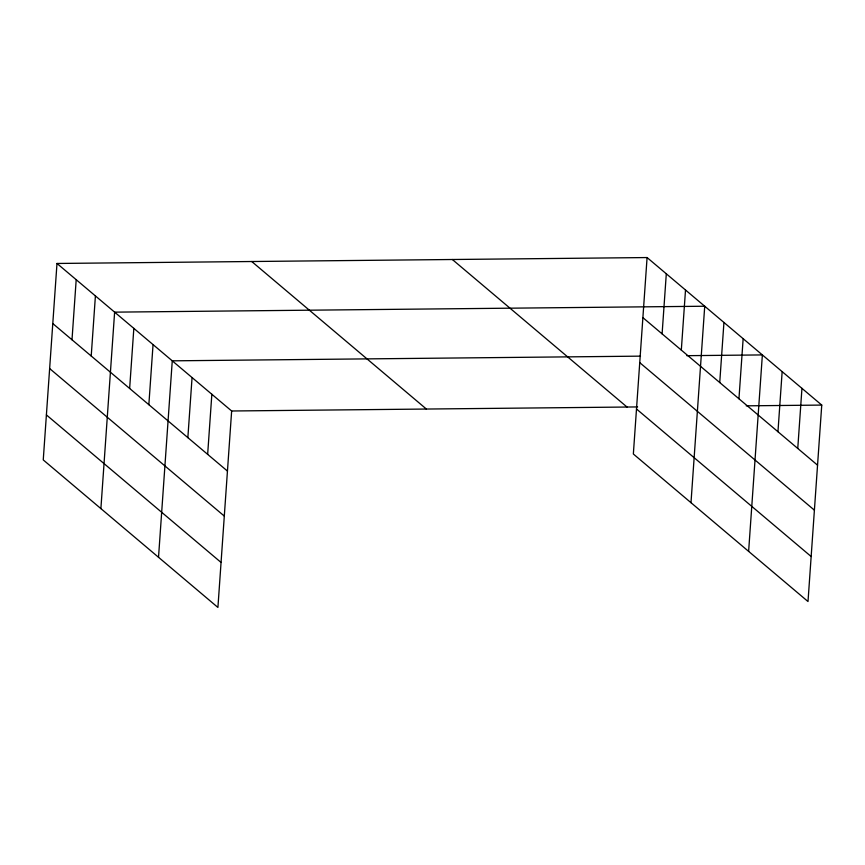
<?xml version="1.0" encoding="UTF-8"?>
<svg xmlns="http://www.w3.org/2000/svg" width="865" height="865" viewBox="0 0 865 865"><rect width="100%" height="100%" fill="white"/><g stroke="black" fill="none" stroke-linecap="round" stroke-linejoin="round"><path stroke-width="1.3" d="M56.993 263.468L43.25 459.921L217.915 607.446L231.647 410.994L56.993 263.468L647.085 257.554L821.75 405.079L808.007 601.532L633.353 454.006L647.085 257.554M72 339.783L76.196 279.698M91.214 356.012L95.409 295.927M100.891 508.609L114.623 312.146L704.726 306.232L690.994 502.695M129.642 388.471L133.837 328.376M148.845 404.69L153.051 344.605M158.522 557.287L172.265 360.835L640.489 356.142M187.856 437.647L192.062 377.551M207.654 454.363L211.849 394.278M662.103 333.868L666.299 273.783M681.317 350.098L685.513 290.013M719.734 382.546L723.94 322.461M738.948 398.776L743.154 338.691M748.625 551.373L762.368 354.92L686.853 355.677M777.959 431.721L782.155 371.636M797.757 448.448L801.952 388.363M231.647 410.994L637.613 406.928M746.246 405.836L821.75 405.079M642.89 317.639L817.544 465.165M639.743 362.64L814.398 510.166M636.499 409.004L811.165 556.53M452.352 259.5L627.017 407.026M251.726 261.511L426.38 409.037M52.787 323.553L227.452 471.079M49.64 368.555L224.305 516.081M46.396 414.919L221.062 562.445"/></g></svg>
